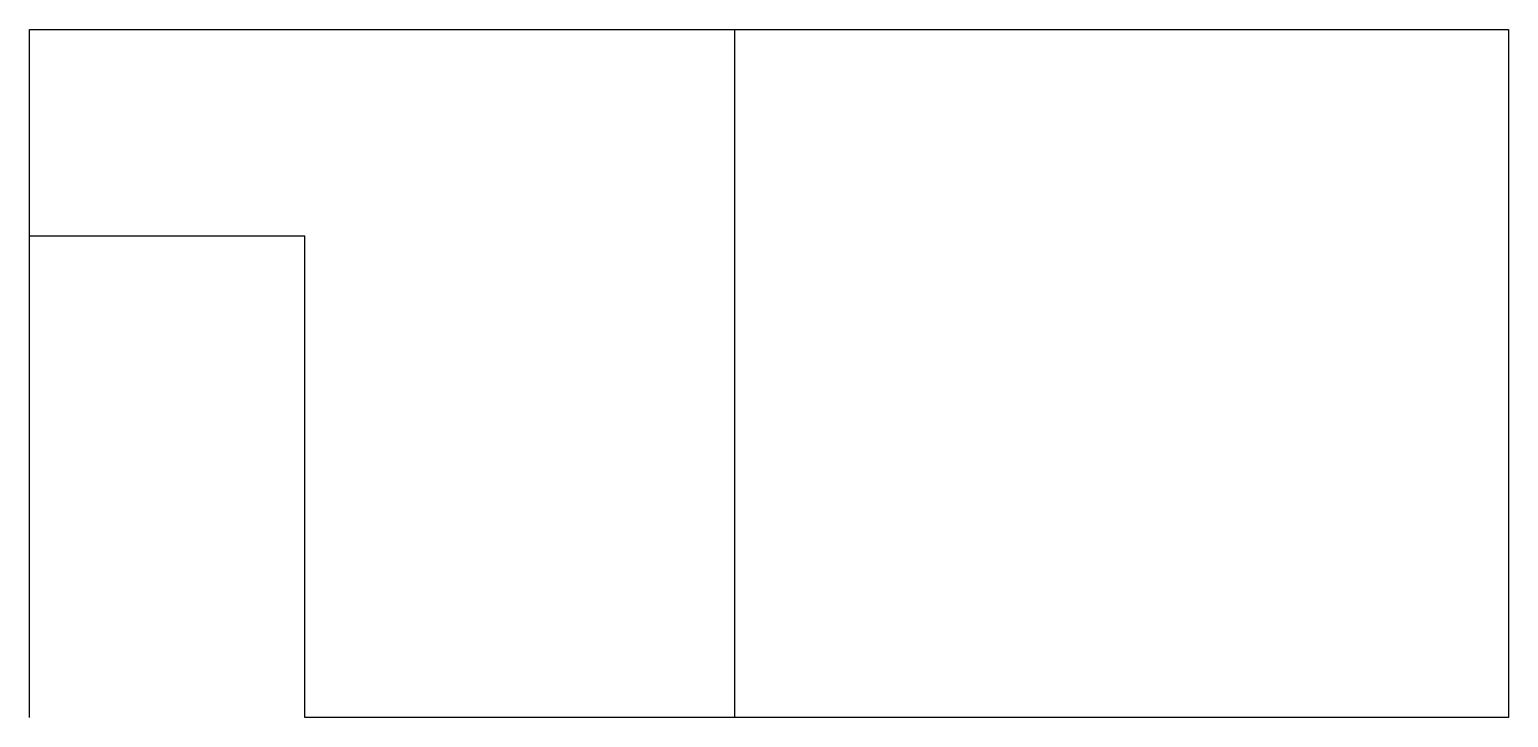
# Model space of a CAD drawing. Header units: millimetres. Extents: x 3280 to 46280, y -18296 to 1704.
import ezdxf

# ---------------------------------------------------------------- set-up
doc = ezdxf.new("R2010")
doc.units = ezdxf.units.MM

msp = doc.modelspace()

# ---------------------------------------------------------------- linework, layer by layer
for p, q in [((3280, 1704), (46280, 1704)), ((3280, -18296), (3280, 1704)), ((23780, 1704), (23780, -18296)), ((46280, 1704), (46280, -18296)), ((3280, -4296), (11280, -4296)), ((11280, -18296), (11280, -4296)), ((46280, -18296), (11280, -18296))]:
    msp.add_line(p, q)

doc.saveas('drawing.dxf')
